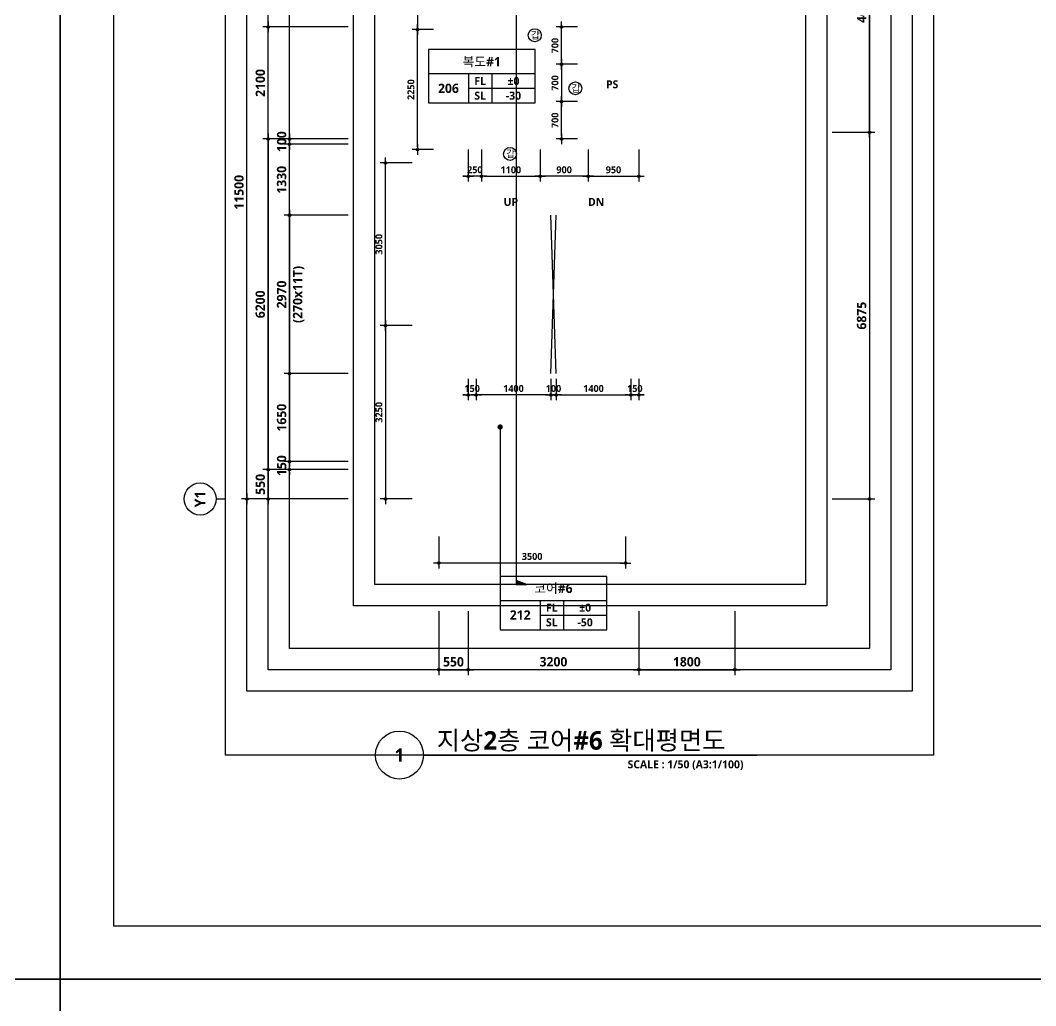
# Model space of a CAD drawing. Header units: millimetres. Extents: x -12482 to 126000, y 0 to 220200.
# Drawn here: x 41253 to 60291, y 148000 to 166475 of the extents above; entities that cross this region are included whole.
import ezdxf
from ezdxf.enums import TextEntityAlignment as Align

# ---------------------------------------------------------------- set-up
doc = ezdxf.new("R2010")
doc.units = ezdxf.units.MM
doc.header["$LTSCALE"] = 60
doc.linetypes.add('CEN', pattern=[62, 60, -1, 0, -1])
doc.layers.get('Defpoints').update_dxf_attribs({"color": 153})
for name, color, linetype in [('A-ANNO-DIM', 4, 'Continuous'), ('A-ANNO-GRA1', 7, 'Continuous'), ('A-ANNO-SYMB', 7, 'Continuous'), ('A-ANNO-TEXT1', 7, 'Continuous'), ('A-ANNO-TEXT2', 3, 'Continuous'), ('A-ANNO-TITL', 7, 'Continuous'), ('A-FLOR-OPEN-BELO', 6, 'CEN'), ('A-ST-AXIS-BUB', 7, 'Continuous'), ('A-ST-AXIS-DIM', 7, 'Continuous'), ('AA-MKXX', 3, 'Continuous'), ('AA-XXXX-TXT1', 2, 'Continuous')]:
    doc.layers.add(name, color=color, linetype=linetype)
for name, color, linetype, plot in [('Defpoint', 161, 'Continuous', False), ('G(그리드1)', 185, 'Continuous', False), ('G(그리드2)', 235, 'Continuous', False)]:
    doc.layers.add(name, color=color, linetype=linetype, plot=plot)
doc.styles.add('2020음성 1차', font='NanumGothicBold.ttf')
doc.styles.add('SH_나눔', font='')
doc.styles.add('SH_진천_나눔', font='')
doc.styles.get('SH_나눔').set_extended_font_data('NanumGothic', bold=True)
doc.styles.get('SH_진천_나눔').set_extended_font_data('NanumGothic', bold=True)
doc.dimstyles.new('SHP 50', dxfattribs={"dimscale": 50, "dimtxt": 3.5, "dimasz": 1, "dimexe": 2, "dimexo": 2, "dimgap": 1, "dimtad": 1, "dimdec": 0, "dimzin": 0, "dimdsep": 46, "dimtxsty": 'SH_진천_나눔', "dimblk": 'DIMDOT', "dimcen": 0.09, "dimclrd": 256, "dimclre": 256, "dimclrt": 3, "dimadec": 0, "dimazin": 1, "dimtfac": 1, "dimtdec": 0, "dimtix": 1, "dimtmove": 2, "dimatfit": 0, "dimldrblk": 'DIMDOT', "dimfxl": 1, "dimtolj": 1, "dimtzin": 0, "dimlwd": -1, "dimlwe": -1, "dimarcsym": 0})
doc.dimstyles.new('SHP 50내부', dxfattribs={"dimscale": 50, "dimtxt": 2.6, "dimasz": 1, "dimexe": 2, "dimexo": 2, "dimgap": 1, "dimtad": 1, "dimdec": 0, "dimzin": 0, "dimdsep": 46, "dimtxsty": '2020음성 1차', "dimblk": 'DIMDOT', "dimcen": 0.09, "dimclrd": 256, "dimclre": 256, "dimclrt": 3, "dimadec": 0, "dimazin": 1, "dimtfac": 1, "dimtdec": 0, "dimtix": 1, "dimtmove": 2, "dimatfit": 0, "dimldrblk": 'DIMDOT', "dimfxl": 1, "dimtolj": 1, "dimtzin": 0, "dimlwd": -1, "dimlwe": -1, "dimarcsym": 0})

# ---------------------------------------------------------------- blocks, each defined once
blk = doc.blocks.new('*U13165')
at = {"layer": 'A-ANNO-TITL'}
blk.add_line((0, 0), (6250, 0), dxfattribs=at)
blk.add_circle((-450, 0), 450, dxfattribs=at)
at = {"layer": 'AA-XXXX-TXT1', "style": 'SH_진천_나눔'}
blk.add_attdef('DWG.TITLE', (250, 100), '', height=350, dxfattribs=at)
at = {"layer": 'AA-XXXX-TXT1', "color": 7, "style": 'SH_진천_나눔'}
blk.add_attdef('NO1', text='', height=300, dxfattribs=at).set_placement((-450, 0), align=Align.MIDDLE)
at = {"layer": 'AA-XXXX-TXT1', "style": 'SH_진천_나눔'}
blk.add_attdef('SCALE', text='', height=150, dxfattribs=at).set_placement((6000, -100), align=Align.TOP_RIGHT)
blk = doc.blocks.new('A-ST-AXIS-BUB-1')
at = {"layer": 'A-ST-AXIS-BUB'}
blk.add_line((0, 350), (0, 0), dxfattribs=at)
blk.add_circle((0, 950), 600, dxfattribs=at)
blk = doc.blocks.new('DIMDOT')
at = {"color": 0}
blk.add_line((-2, 0), (2, 0), dxfattribs=at)
for radius in [0.5, 0.25]:
    blk.add_circle((0, 0), radius, dxfattribs=at)
blk = doc.blocks.new('*D18768')
at = {"layer": 'A-ST-AXIS-DIM'}
for p, q in [((49100, 155400), (49100, 154200)), ((49650, 155400), (49650, 154200)), ((49150, 154300), (49600, 154300))]:
    blk.add_line(p, q, dxfattribs=at)
at = {"layer": 'Defpoints', "color": 0}
for p in [(49100, 155500), (49650, 155500), (49650, 154300)]:
    blk.add_point(p, dxfattribs=at)
at = {"layer": 'A-ST-AXIS-DIM', "linetype": 'ByBlock', "xscale": 50, "yscale": 50, "zscale": 50, "rotation": 180}
blk.add_blockref('DIMDOT', (49100, 154300), dxfattribs=at)
at = {"layer": 'A-ST-AXIS-DIM', "linetype": 'ByBlock', "xscale": 50, "yscale": 50, "zscale": 50}
blk.add_blockref('DIMDOT', (49650, 154300), dxfattribs=at)
at = {"layer": 'A-ST-AXIS-DIM', "color": 3, "insert": (49375, 154446), "char_height": 175, "attachment_point": 5, "style": 'SH_진천_나눔'}
blk.add_mtext('\\A1;550', dxfattribs=at)
blk = doc.blocks.new('*D18769')
at = {"layer": 'A-ST-AXIS-DIM'}
for p, q in [((49650, 155400), (49650, 154200)), ((52850, 155400), (52850, 154200)), ((52800, 154300), (49700, 154300))]:
    blk.add_line(p, q, dxfattribs=at)
at = {"layer": 'Defpoints', "color": 0}
for p in [(49650, 155500), (52850, 155500), (49650, 154300)]:
    blk.add_point(p, dxfattribs=at)
at = {"layer": 'A-ST-AXIS-DIM', "linetype": 'ByBlock', "xscale": 50, "yscale": 50, "zscale": 50, "rotation": 180}
blk.add_blockref('DIMDOT', (49650, 154300), dxfattribs=at)
at = {"layer": 'A-ST-AXIS-DIM', "linetype": 'ByBlock', "xscale": 50, "yscale": 50, "zscale": 50}
blk.add_blockref('DIMDOT', (52850, 154300), dxfattribs=at)
at = {"layer": 'A-ST-AXIS-DIM', "color": 3, "insert": (51250, 154447), "char_height": 175, "attachment_point": 5, "style": 'SH_진천_나눔'}
blk.add_mtext('\\A1;3200', dxfattribs=at)
blk = doc.blocks.new('*D18770')
at = {"layer": 'A-ST-AXIS-DIM'}
for p, q in [((52850, 155400), (52850, 154200)), ((54650, 155400), (54650, 154200)), ((52900, 154300), (54600, 154300))]:
    blk.add_line(p, q, dxfattribs=at)
at = {"layer": 'Defpoints', "color": 0}
for p in [(52850, 155500), (54650, 155500), (54650, 154300)]:
    blk.add_point(p, dxfattribs=at)
at = {"layer": 'A-ST-AXIS-DIM', "linetype": 'ByBlock', "xscale": 50, "yscale": 50, "zscale": 50, "rotation": 180}
blk.add_blockref('DIMDOT', (52850, 154300), dxfattribs=at)
at = {"layer": 'A-ST-AXIS-DIM', "linetype": 'ByBlock', "xscale": 50, "yscale": 50, "zscale": 50}
blk.add_blockref('DIMDOT', (54650, 154300), dxfattribs=at)
at = {"layer": 'A-ST-AXIS-DIM', "color": 3, "insert": (53750, 154447), "char_height": 175, "attachment_point": 5, "style": 'SH_진천_나눔'}
blk.add_mtext('\\A1;1800', dxfattribs=at)
blk = doc.blocks.new('*D18771')
at = {"layer": 'A-ANNO-DIM'}
for p, q in [((49100, 156800), (49100, 156200)), ((52600, 156800), (52600, 156200)), ((52550, 156300), (49150, 156300))]:
    blk.add_line(p, q, dxfattribs=at)
at = {"layer": 'Defpoints', "color": 0}
for p in [(49100, 156900), (52600, 156900), (49100, 156300)]:
    blk.add_point(p, dxfattribs=at)
at = {"layer": 'A-ANNO-DIM', "linetype": 'ByBlock', "xscale": 50, "yscale": 50, "zscale": 50, "rotation": 180}
blk.add_blockref('DIMDOT', (49100, 156300), dxfattribs=at)
at = {"layer": 'A-ANNO-DIM', "linetype": 'ByBlock', "xscale": 50, "yscale": 50, "zscale": 50}
blk.add_blockref('DIMDOT', (52600, 156300), dxfattribs=at)
at = {"layer": 'A-ANNO-DIM', "color": 3, "insert": (50850, 156422), "char_height": 130, "attachment_point": 5, "style": '2020음성 1차'}
blk.add_mtext('\\A1;3500', dxfattribs=at)
blk = doc.blocks.new('*D18772')
at = {"layer": 'A-ST-AXIS-DIM'}
for p, q in [((47400, 162820), (46200, 162820)), ((46300, 162770), (46300, 159900)), ((47400, 159850), (46200, 159850))]:
    blk.add_line(p, q, dxfattribs=at)
at = {"layer": 'Defpoints', "color": 0}
for p in [(47500, 162820), (46300, 159850), (47500, 159850)]:
    blk.add_point(p, dxfattribs=at)
at = {"layer": 'A-ST-AXIS-DIM', "linetype": 'ByBlock', "xscale": 50, "yscale": 50, "zscale": 50}
for p, rotation in [((46300, 162820), 90), ((46300, 159850), 270)]:
    blk.add_blockref('DIMDOT', p, dxfattribs=dict(at, rotation=rotation))
at = {"layer": 'A-ST-AXIS-DIM', "color": 3, "char_height": 175, "attachment_point": 5, "rotation": 90, "style": 'SH_진천_나눔'}
for s, insert in [('\\A1;(270x11T)', (46472, 161335)), ('\\A1;2970', (46153, 161335))]:
    blk.add_mtext(s, dxfattribs=dict(at, insert=insert))
blk = doc.blocks.new('*D18773')
at = {"layer": 'A-ST-AXIS-DIM'}
for p, q in [((47400, 159850), (46200, 159850)), ((46300, 159800), (46300, 158250)), ((47400, 158200), (46200, 158200))]:
    blk.add_line(p, q, dxfattribs=at)
at = {"layer": 'Defpoints', "color": 0}
for p in [(47500, 159850), (46300, 158200), (47500, 158200)]:
    blk.add_point(p, dxfattribs=at)
at = {"layer": 'A-ST-AXIS-DIM', "linetype": 'ByBlock', "xscale": 50, "yscale": 50, "zscale": 50}
for p, rotation in [((46300, 159850), 90), ((46300, 158200), 270)]:
    blk.add_blockref('DIMDOT', p, dxfattribs=dict(at, rotation=rotation))
at = {"layer": 'A-ST-AXIS-DIM', "color": 3, "insert": (46153, 159025), "char_height": 175, "attachment_point": 5, "rotation": 90, "style": 'SH_진천_나눔'}
blk.add_mtext('\\A1;1650', dxfattribs=at)
blk = doc.blocks.new('*D18774')
at = {"layer": 'A-ST-AXIS-DIM'}
for p, q in [((47400, 164150), (46200, 164150)), ((46300, 162870), (46300, 164100)), ((47400, 162820), (46200, 162820))]:
    blk.add_line(p, q, dxfattribs=at)
at = {"layer": 'Defpoints', "color": 0}
for p in [(46300, 164150), (47500, 164150), (47500, 162820)]:
    blk.add_point(p, dxfattribs=at)
at = {"layer": 'A-ST-AXIS-DIM', "linetype": 'ByBlock', "xscale": 50, "yscale": 50, "zscale": 50}
for p, rotation in [((46300, 164150), 90), ((46300, 162820), 270)]:
    blk.add_blockref('DIMDOT', p, dxfattribs=dict(at, rotation=rotation))
at = {"layer": 'A-ST-AXIS-DIM', "color": 3, "insert": (46153, 163485), "char_height": 175, "attachment_point": 5, "rotation": 90, "style": 'SH_진천_나눔'}
blk.add_mtext('\\A1;1330', dxfattribs=at)
blk = doc.blocks.new('*D18775')
at = {"layer": 'A-ST-AXIS-DIM'}
for p, q in [((46300, 164300), (46300, 164350)), ((47400, 164250), (46200, 164250)), ((47400, 164150), (46200, 164150)), ((46300, 164250), (46300, 164150)), ((46300, 164100), (46300, 164050))]:
    blk.add_line(p, q, dxfattribs=at)
at = {"layer": 'Defpoints', "color": 0}
for p in [(46300, 164150), (47500, 164250), (47500, 164150)]:
    blk.add_point(p, dxfattribs=at)
at = {"layer": 'A-ST-AXIS-DIM', "linetype": 'ByBlock', "xscale": 50, "yscale": 50, "zscale": 50}
for p, rotation in [((46300, 164250), 270), ((46300, 164150), 90)]:
    blk.add_blockref('DIMDOT', p, dxfattribs=dict(at, rotation=rotation))
at = {"layer": 'A-ST-AXIS-DIM', "color": 3, "insert": (46154, 164200), "char_height": 175, "attachment_point": 5, "rotation": 90, "style": 'SH_진천_나눔'}
blk.add_mtext('\\A1;100', dxfattribs=at)
blk = doc.blocks.new('*D18776')
at = {"layer": 'A-ST-AXIS-DIM'}
for p, q in [((46300, 158250), (46300, 158300)), ((47400, 158200), (46200, 158200)), ((47400, 158050), (46200, 158050)), ((46300, 158050), (46300, 158200)), ((46300, 158000), (46300, 157950))]:
    blk.add_line(p, q, dxfattribs=at)
at = {"layer": 'Defpoints', "color": 0}
for p in [(46300, 158200), (47500, 158200), (47500, 158050)]:
    blk.add_point(p, dxfattribs=at)
at = {"layer": 'A-ST-AXIS-DIM', "linetype": 'ByBlock', "xscale": 50, "yscale": 50, "zscale": 50}
for p, rotation in [((46300, 158200), 270), ((46300, 158050), 90)]:
    blk.add_blockref('DIMDOT', p, dxfattribs=dict(at, rotation=rotation))
at = {"layer": 'A-ST-AXIS-DIM', "color": 3, "insert": (46154, 158125), "char_height": 175, "attachment_point": 5, "rotation": 90, "style": 'SH_진천_나눔'}
blk.add_mtext('\\A1;150', dxfattribs=at)
blk = doc.blocks.new('*D18777')
at = {"layer": 'A-ANNO-DIM'}
for p, q in [((51700, 165650), (51300, 165650)), ((51400, 165600), (51400, 165000)), ((51700, 164950), (51300, 164950))]:
    blk.add_line(p, q, dxfattribs=at)
at = {"layer": 'Defpoints', "color": 0}
for p in [(51800, 165650), (51400, 164950), (51800, 164950)]:
    blk.add_point(p, dxfattribs=at)
at = {"layer": 'A-ANNO-DIM', "linetype": 'ByBlock', "xscale": 50, "yscale": 50, "zscale": 50}
for p, rotation in [((51400, 165650), 90), ((51400, 164950), 270)]:
    blk.add_blockref('DIMDOT', p, dxfattribs=dict(at, rotation=rotation))
at = {"layer": 'A-ANNO-DIM', "color": 3, "insert": (51279, 165300), "char_height": 130, "attachment_point": 5, "rotation": 90, "style": '2020음성 1차'}
blk.add_mtext('\\A1;700', dxfattribs=at)
blk = doc.blocks.new('*D18778')
at = {"layer": 'A-ANNO-DIM'}
for p, q in [((51700, 164950), (51300, 164950)), ((51400, 164300), (51400, 164900)), ((51700, 164250), (51300, 164250))]:
    blk.add_line(p, q, dxfattribs=at)
at = {"layer": 'Defpoints', "color": 0}
for p in [(51400, 164950), (51800, 164950), (51800, 164250)]:
    blk.add_point(p, dxfattribs=at)
at = {"layer": 'A-ANNO-DIM', "linetype": 'ByBlock', "xscale": 50, "yscale": 50, "zscale": 50}
for p, rotation in [((51400, 164950), 90), ((51400, 164250), 270)]:
    blk.add_blockref('DIMDOT', p, dxfattribs=dict(at, rotation=rotation))
at = {"layer": 'A-ANNO-DIM', "color": 3, "insert": (51279, 164600), "char_height": 130, "attachment_point": 5, "rotation": 90, "style": '2020음성 1차'}
blk.add_mtext('\\A1;700', dxfattribs=at)
blk = doc.blocks.new('*D18779')
at = {"layer": 'A-ANNO-DIM'}
for p, q in [((51700, 166350), (51300, 166350)), ((51400, 165700), (51400, 166300)), ((51700, 165650), (51300, 165650))]:
    blk.add_line(p, q, dxfattribs=at)
at = {"layer": 'Defpoints', "color": 0}
for p in [(51400, 166350), (51800, 166350), (51800, 165650)]:
    blk.add_point(p, dxfattribs=at)
at = {"layer": 'A-ANNO-DIM', "linetype": 'ByBlock', "xscale": 50, "yscale": 50, "zscale": 50}
for p, rotation in [((51400, 166350), 90), ((51400, 165650), 270)]:
    blk.add_blockref('DIMDOT', p, dxfattribs=dict(at, rotation=rotation))
at = {"layer": 'A-ANNO-DIM', "color": 3, "insert": (51279, 166000), "char_height": 130, "attachment_point": 5, "rotation": 90, "style": '2020음성 1차'}
blk.add_mtext('\\A1;700', dxfattribs=at)
blk = doc.blocks.new('갑종 TEXT100')
at = {"layer": 'A-ANNO-SYMB'}
blk.add_circle((0, 0), 243, dxfattribs=at)
at = {"layer": 'A-ANNO-TITL', "style": '2020음성 1차'}
blk.add_text('갑 ', height=266.7, dxfattribs=at).set_placement((67, 0), align=Align.MIDDLE_CENTER)
blk = doc.blocks.new('*D18780')
at = {"layer": 'A-ANNO-DIM'}
for p, q in [((49900, 164050), (49900, 163450)), ((51000, 164050), (51000, 163450)), ((49950, 163550), (50950, 163550))]:
    blk.add_line(p, q, dxfattribs=at)
at = {"layer": 'Defpoints', "color": 0}
for p in [(49900, 164150), (51000, 164150), (51000, 163550)]:
    blk.add_point(p, dxfattribs=at)
at = {"layer": 'A-ANNO-DIM', "linetype": 'ByBlock', "xscale": 50, "yscale": 50, "zscale": 50, "rotation": 180}
blk.add_blockref('DIMDOT', (49900, 163550), dxfattribs=at)
at = {"layer": 'A-ANNO-DIM', "linetype": 'ByBlock', "xscale": 50, "yscale": 50, "zscale": 50}
blk.add_blockref('DIMDOT', (51000, 163550), dxfattribs=at)
at = {"layer": 'A-ANNO-DIM', "color": 3, "insert": (50450, 163671), "char_height": 130, "attachment_point": 5, "style": '2020음성 1차'}
blk.add_mtext('\\A1;1100', dxfattribs=at)
blk = doc.blocks.new('*D18781')
at = {"layer": 'A-ANNO-DIM'}
for p, q in [((49650, 164050), (49650, 163450)), ((49900, 164050), (49900, 163450)), ((49600, 163550), (49550, 163550)), ((49900, 163550), (49650, 163550)), ((49950, 163550), (50000, 163550))]:
    blk.add_line(p, q, dxfattribs=at)
at = {"layer": 'Defpoints', "color": 0}
for p in [(49650, 164150), (49900, 164150), (49650, 163550)]:
    blk.add_point(p, dxfattribs=at)
at = {"layer": 'A-ANNO-DIM', "linetype": 'ByBlock', "xscale": 50, "yscale": 50, "zscale": 50}
blk.add_blockref('DIMDOT', (49650, 163550), dxfattribs=at)
at = {"layer": 'A-ANNO-DIM', "linetype": 'ByBlock', "xscale": 50, "yscale": 50, "zscale": 50, "rotation": 180}
blk.add_blockref('DIMDOT', (49900, 163550), dxfattribs=at)
at = {"layer": 'A-ANNO-DIM', "color": 3, "insert": (49775, 163672), "char_height": 130, "attachment_point": 5, "style": '2020음성 1차'}
blk.add_mtext('\\A1;250', dxfattribs=at)
blk = doc.blocks.new('*D18782')
at = {"layer": 'A-ANNO-DIM'}
for p, q in [((51000, 164050), (51000, 163450)), ((51900, 164050), (51900, 163450)), ((51850, 163550), (51050, 163550))]:
    blk.add_line(p, q, dxfattribs=at)
at = {"layer": 'Defpoints', "color": 0}
for p in [(51000, 164150), (51900, 164150), (51000, 163550)]:
    blk.add_point(p, dxfattribs=at)
at = {"layer": 'A-ANNO-DIM', "linetype": 'ByBlock', "xscale": 50, "yscale": 50, "zscale": 50, "rotation": 180}
blk.add_blockref('DIMDOT', (51000, 163550), dxfattribs=at)
at = {"layer": 'A-ANNO-DIM', "linetype": 'ByBlock', "xscale": 50, "yscale": 50, "zscale": 50}
blk.add_blockref('DIMDOT', (51900, 163550), dxfattribs=at)
at = {"layer": 'A-ANNO-DIM', "color": 3, "insert": (51450, 163672), "char_height": 130, "attachment_point": 5, "style": '2020음성 1차'}
blk.add_mtext('\\A1;900', dxfattribs=at)
blk = doc.blocks.new('G$C9D92D8A7')
at = {"layer": 'A-ANNO-GRA1'}
for p, q in [((0, 11), (40, 11)), ((15, 11), (15, 0)), ((23.75, 11), (23.75, 0)), ((15, 5.5), (40, 5.5))]:
    blk.add_line(p, q, dxfattribs=at)
blk.add_lwpolyline([(0, 20), (0, 0), (40, 0), (40, 20)], close=True, dxfattribs=at)
at = {"style": '2020음성 1차'}
for tag, height, p in [('실명', 3.5, (20, 15.5)), ('실번호', 3.5, (7.5, 5.5)), ('마감레벨', 3, (31.875, 8.25)), ('구조레벨', 3, (31.875, 2.75))]:
    blk.add_attdef(tag, text='', height=height, dxfattribs=at).set_placement(p, align=Align.MIDDLE_CENTER)
at = {"layer": 'A-ANNO-TEXT1', "style": 'SH_나눔'}
for s, p in [('FL', (19.375, 8.25)), ('SL', (19.375, 2.75))]:
    blk.add_text(s, height=3, dxfattribs=at).set_placement(p, align=Align.MIDDLE)
blk = doc.blocks.new('*D18790')
at = {"layer": 'A-ST-AXIS-DIM'}
for p, q in [((56475, 164375), (57275, 164375)), ((57175, 164325), (57175, 157550)), ((56475, 157500), (57275, 157500))]:
    blk.add_line(p, q, dxfattribs=at)
at = {"layer": 'Defpoints', "color": 0}
for p in [(56375, 164375), (56375, 157500), (57175, 157500)]:
    blk.add_point(p, dxfattribs=at)
at = {"layer": 'A-ST-AXIS-DIM', "linetype": 'ByBlock', "xscale": 50, "yscale": 50, "zscale": 50}
for p, rotation in [((57175, 164375), 90), ((57175, 157500), 270)]:
    blk.add_blockref('DIMDOT', p, dxfattribs=dict(at, rotation=rotation))
at = {"layer": 'A-ST-AXIS-DIM', "color": 3, "insert": (57028, 160937), "char_height": 175, "attachment_point": 5, "rotation": 90, "style": 'SH_진천_나눔'}
blk.add_mtext('\\A1;6875', dxfattribs=at)
blk = doc.blocks.new('*D18791')
at = {"layer": 'A-ST-AXIS-DIM'}
for p, q in [((56475, 169000), (57275, 169000)), ((57175, 164425), (57175, 168950)), ((56475, 164375), (57275, 164375))]:
    blk.add_line(p, q, dxfattribs=at)
at = {"layer": 'Defpoints', "color": 0}
for p in [(56375, 169000), (57175, 169000), (56375, 164375)]:
    blk.add_point(p, dxfattribs=at)
at = {"layer": 'A-ST-AXIS-DIM', "linetype": 'ByBlock', "xscale": 50, "yscale": 50, "zscale": 50}
for p, rotation in [((57175, 169000), 90), ((57175, 164375), 270)]:
    blk.add_blockref('DIMDOT', p, dxfattribs=dict(at, rotation=rotation))
at = {"layer": 'A-ST-AXIS-DIM', "color": 3, "insert": (57028, 166687), "char_height": 175, "attachment_point": 5, "rotation": 90, "style": 'SH_진천_나눔'}
blk.add_mtext('\\A1;4625', dxfattribs=at)
blk = doc.blocks.new('*D18792')
at = {"layer": 'A-ANNO-DIM'}
for p, q in [((48600, 163800), (48000, 163800)), ((48100, 160800), (48100, 163750)), ((48600, 160750), (48000, 160750))]:
    blk.add_line(p, q, dxfattribs=at)
at = {"layer": 'Defpoints', "color": 0}
for p in [(48100, 163800), (48700, 163800), (48700, 160750)]:
    blk.add_point(p, dxfattribs=at)
at = {"layer": 'A-ANNO-DIM', "linetype": 'ByBlock', "xscale": 50, "yscale": 50, "zscale": 50}
for p, rotation in [((48100, 163800), 90), ((48100, 160750), 270)]:
    blk.add_blockref('DIMDOT', p, dxfattribs=dict(at, rotation=rotation))
at = {"layer": 'A-ANNO-DIM', "color": 3, "insert": (47978, 162275), "char_height": 130, "attachment_point": 5, "rotation": 90, "style": '2020음성 1차'}
blk.add_mtext('\\A1;3050', dxfattribs=at)
blk = doc.blocks.new('*D18793')
at = {"layer": 'A-ANNO-DIM'}
for p, q in [((48600, 160750), (48000, 160750)), ((48100, 160700), (48100, 157550)), ((48600, 157500), (48000, 157500))]:
    blk.add_line(p, q, dxfattribs=at)
at = {"layer": 'Defpoints', "color": 0}
for p in [(48700, 160750), (48100, 157500), (48700, 157500)]:
    blk.add_point(p, dxfattribs=at)
at = {"layer": 'A-ANNO-DIM', "linetype": 'ByBlock', "xscale": 50, "yscale": 50, "zscale": 50}
for p, rotation in [((48100, 160750), 90), ((48100, 157500), 270)]:
    blk.add_blockref('DIMDOT', p, dxfattribs=dict(at, rotation=rotation))
at = {"layer": 'A-ANNO-DIM', "color": 3, "insert": (47978, 159125), "char_height": 130, "attachment_point": 5, "rotation": 90, "style": '2020음성 1차'}
blk.add_mtext('\\A1;3250', dxfattribs=at)
blk = doc.blocks.new('*D18794')
at = {"layer": 'A-ANNO-DIM'}
for p, q in [((51200, 159750), (51200, 159350)), ((51300, 159750), (51300, 159350)), ((51150, 159450), (51100, 159450)), ((51300, 159450), (51200, 159450)), ((51350, 159450), (51400, 159450))]:
    blk.add_line(p, q, dxfattribs=at)
at = {"layer": 'Defpoints', "color": 0}
for p in [(51200, 159850), (51300, 159850), (51200, 159450)]:
    blk.add_point(p, dxfattribs=at)
at = {"layer": 'A-ANNO-DIM', "linetype": 'ByBlock', "xscale": 50, "yscale": 50, "zscale": 50}
blk.add_blockref('DIMDOT', (51200, 159450), dxfattribs=at)
at = {"layer": 'A-ANNO-DIM', "linetype": 'ByBlock', "xscale": 50, "yscale": 50, "zscale": 50, "rotation": 180}
blk.add_blockref('DIMDOT', (51300, 159450), dxfattribs=at)
at = {"layer": 'A-ANNO-DIM', "color": 3, "insert": (51250, 159571), "char_height": 130, "attachment_point": 5, "style": '2020음성 1차'}
blk.add_mtext('\\A1;100', dxfattribs=at)
blk = doc.blocks.new('*D18795')
at = {"layer": 'A-ANNO-DIM'}
for p, q in [((51300, 159750), (51300, 159350)), ((52700, 159750), (52700, 159350)), ((51350, 159450), (52650, 159450))]:
    blk.add_line(p, q, dxfattribs=at)
at = {"layer": 'Defpoints', "color": 0}
for p in [(51300, 159850), (52700, 159850), (52700, 159450)]:
    blk.add_point(p, dxfattribs=at)
at = {"layer": 'A-ANNO-DIM', "linetype": 'ByBlock', "xscale": 50, "yscale": 50, "zscale": 50, "rotation": 180}
blk.add_blockref('DIMDOT', (51300, 159450), dxfattribs=at)
at = {"layer": 'A-ANNO-DIM', "linetype": 'ByBlock', "xscale": 50, "yscale": 50, "zscale": 50}
blk.add_blockref('DIMDOT', (52700, 159450), dxfattribs=at)
at = {"layer": 'A-ANNO-DIM', "color": 3, "insert": (52000, 159571), "char_height": 130, "attachment_point": 5, "style": '2020음성 1차'}
blk.add_mtext('\\A1;1400', dxfattribs=at)
blk = doc.blocks.new('*D18796')
at = {"layer": 'A-ANNO-DIM'}
for p, q in [((52700, 159750), (52700, 159350)), ((52850, 159750), (52850, 159350)), ((52650, 159450), (52600, 159450)), ((52850, 159450), (52700, 159450)), ((52900, 159450), (52950, 159450))]:
    blk.add_line(p, q, dxfattribs=at)
at = {"layer": 'Defpoints', "color": 0}
for p in [(52700, 159850), (52850, 159850), (52700, 159450)]:
    blk.add_point(p, dxfattribs=at)
at = {"layer": 'A-ANNO-DIM', "linetype": 'ByBlock', "xscale": 50, "yscale": 50, "zscale": 50}
blk.add_blockref('DIMDOT', (52700, 159450), dxfattribs=at)
at = {"layer": 'A-ANNO-DIM', "linetype": 'ByBlock', "xscale": 50, "yscale": 50, "zscale": 50, "rotation": 180}
blk.add_blockref('DIMDOT', (52850, 159450), dxfattribs=at)
at = {"layer": 'A-ANNO-DIM', "color": 3, "insert": (52775, 159571), "char_height": 130, "attachment_point": 5, "style": '2020음성 1차'}
blk.add_mtext('\\A1;150', dxfattribs=at)
blk = doc.blocks.new('*D18797')
at = {"layer": 'A-ANNO-DIM'}
for p, q in [((49800, 159750), (49800, 159350)), ((51200, 159750), (51200, 159350)), ((51150, 159450), (49850, 159450))]:
    blk.add_line(p, q, dxfattribs=at)
at = {"layer": 'Defpoints', "color": 0}
for p in [(49800, 159850), (51200, 159850), (49800, 159450)]:
    blk.add_point(p, dxfattribs=at)
at = {"layer": 'A-ANNO-DIM', "linetype": 'ByBlock', "xscale": 50, "yscale": 50, "zscale": 50, "rotation": 180}
blk.add_blockref('DIMDOT', (49800, 159450), dxfattribs=at)
at = {"layer": 'A-ANNO-DIM', "linetype": 'ByBlock', "xscale": 50, "yscale": 50, "zscale": 50}
blk.add_blockref('DIMDOT', (51200, 159450), dxfattribs=at)
at = {"layer": 'A-ANNO-DIM', "color": 3, "insert": (50500, 159571), "char_height": 130, "attachment_point": 5, "style": '2020음성 1차'}
blk.add_mtext('\\A1;1400', dxfattribs=at)
blk = doc.blocks.new('*D18798')
at = {"layer": 'A-ANNO-DIM'}
for p, q in [((49650, 159750), (49650, 159350)), ((49800, 159750), (49800, 159350)), ((49600, 159450), (49550, 159450)), ((49650, 159450), (49800, 159450)), ((49850, 159450), (49900, 159450))]:
    blk.add_line(p, q, dxfattribs=at)
at = {"layer": 'Defpoints', "color": 0}
for p in [(49650, 159850), (49800, 159850), (49800, 159450)]:
    blk.add_point(p, dxfattribs=at)
at = {"layer": 'A-ANNO-DIM', "linetype": 'ByBlock', "xscale": 50, "yscale": 50, "zscale": 50}
blk.add_blockref('DIMDOT', (49650, 159450), dxfattribs=at)
at = {"layer": 'A-ANNO-DIM', "linetype": 'ByBlock', "xscale": 50, "yscale": 50, "zscale": 50, "rotation": 180}
blk.add_blockref('DIMDOT', (49800, 159450), dxfattribs=at)
at = {"layer": 'A-ANNO-DIM', "color": 3, "insert": (49725, 159571), "char_height": 130, "attachment_point": 5, "style": '2020음성 1차'}
blk.add_mtext('\\A1;150', dxfattribs=at)
blk = doc.blocks.new('*D18857')
at = {"layer": 'A-ST-AXIS-DIM'}
for p, q in [((47400, 169000), (45400, 169000)), ((45500, 157550), (45500, 168950)), ((47400, 157500), (45400, 157500))]:
    blk.add_line(p, q, dxfattribs=at)
at = {"layer": 'Defpoints', "color": 0}
for p in [(45500, 169000), (47500, 169000), (47500, 157500)]:
    blk.add_point(p, dxfattribs=at)
at = {"layer": 'A-ST-AXIS-DIM', "linetype": 'ByBlock', "xscale": 50, "yscale": 50, "zscale": 50}
for p, rotation in [((45500, 169000), 90), ((45500, 157500), 270)]:
    blk.add_blockref('DIMDOT', p, dxfattribs=dict(at, rotation=rotation))
at = {"layer": 'A-ST-AXIS-DIM', "color": 3, "insert": (45354, 163250), "char_height": 175, "attachment_point": 5, "rotation": 90, "style": 'SH_진천_나눔'}
blk.add_mtext('\\A1;11500', dxfattribs=at)
blk = doc.blocks.new('*D18858')
at = {"layer": 'A-ST-AXIS-DIM'}
for p, q in [((47400, 164250), (45800, 164250)), ((45900, 164200), (45900, 158100)), ((47400, 158050), (45800, 158050))]:
    blk.add_line(p, q, dxfattribs=at)
at = {"layer": 'Defpoints', "color": 0}
for p in [(47500, 164250), (45900, 158050), (47500, 158050)]:
    blk.add_point(p, dxfattribs=at)
at = {"layer": 'A-ST-AXIS-DIM', "linetype": 'ByBlock', "xscale": 50, "yscale": 50, "zscale": 50}
for p, rotation in [((45900, 164250), 90), ((45900, 158050), 270)]:
    blk.add_blockref('DIMDOT', p, dxfattribs=dict(at, rotation=rotation))
at = {"layer": 'A-ST-AXIS-DIM', "color": 3, "insert": (45753, 161150), "char_height": 175, "attachment_point": 5, "rotation": 90, "style": 'SH_진천_나눔'}
blk.add_mtext('\\A1;6200', dxfattribs=at)
blk = doc.blocks.new('*D18859')
at = {"layer": 'A-ST-AXIS-DIM'}
for p, q in [((47400, 166350), (45800, 166350)), ((45900, 164300), (45900, 166300)), ((47400, 164250), (45800, 164250))]:
    blk.add_line(p, q, dxfattribs=at)
at = {"layer": 'Defpoints', "color": 0}
for p in [(45900, 166350), (47500, 166350), (47500, 164250)]:
    blk.add_point(p, dxfattribs=at)
at = {"layer": 'A-ST-AXIS-DIM', "linetype": 'ByBlock', "xscale": 50, "yscale": 50, "zscale": 50}
for p, rotation in [((45900, 166350), 90), ((45900, 164250), 270)]:
    blk.add_blockref('DIMDOT', p, dxfattribs=dict(at, rotation=rotation))
at = {"layer": 'A-ST-AXIS-DIM', "color": 3, "insert": (45754, 165300), "char_height": 175, "attachment_point": 5, "rotation": 90, "style": 'SH_진천_나눔'}
blk.add_mtext('\\A1;2100', dxfattribs=at)
blk = doc.blocks.new('*D18860')
at = {"layer": 'A-ST-AXIS-DIM'}
for p, q in [((47400, 158050), (45800, 158050)), ((45900, 158000), (45900, 157550)), ((47400, 157500), (45800, 157500))]:
    blk.add_line(p, q, dxfattribs=at)
at = {"layer": 'Defpoints', "color": 0}
for p in [(47500, 158050), (45900, 157500), (47500, 157500)]:
    blk.add_point(p, dxfattribs=at)
at = {"layer": 'A-ST-AXIS-DIM', "linetype": 'ByBlock', "xscale": 50, "yscale": 50, "zscale": 50}
for p, rotation in [((45900, 158050), 90), ((45900, 157500), 270)]:
    blk.add_blockref('DIMDOT', p, dxfattribs=dict(at, rotation=rotation))
at = {"layer": 'A-ST-AXIS-DIM', "color": 3, "insert": (45754, 157775), "char_height": 175, "attachment_point": 5, "rotation": 90, "style": 'SH_진천_나눔'}
blk.add_mtext('\\A1;550', dxfattribs=at)
blk = doc.blocks.new('*D18861')
at = {"layer": 'A-ST-AXIS-DIM'}
for p, q in [((47400, 168450), (45800, 168450)), ((45900, 166400), (45900, 168400)), ((47400, 166350), (45800, 166350))]:
    blk.add_line(p, q, dxfattribs=at)
at = {"layer": 'Defpoints', "color": 0}
for p in [(45900, 168450), (47500, 168450), (47500, 166350)]:
    blk.add_point(p, dxfattribs=at)
at = {"layer": 'A-ST-AXIS-DIM', "linetype": 'ByBlock', "xscale": 50, "yscale": 50, "zscale": 50}
for p, rotation in [((45900, 168450), 90), ((45900, 166350), 270)]:
    blk.add_blockref('DIMDOT', p, dxfattribs=dict(at, rotation=rotation))
at = {"layer": 'A-ST-AXIS-DIM', "color": 3, "insert": (45754, 167400), "char_height": 175, "attachment_point": 5, "rotation": 90, "style": 'SH_진천_나눔'}
blk.add_mtext('\\A1;2100', dxfattribs=at)
blk = doc.blocks.new('*D18975')
at = {"layer": 'A-ANNO-DIM'}
for p, q in [((51900, 164050), (51900, 163450)), ((52850, 164050), (52850, 163450)), ((51950, 163550), (52800, 163550))]:
    blk.add_line(p, q, dxfattribs=at)
at = {"layer": 'Defpoints', "color": 0}
for p in [(51900, 164150), (52850, 164150), (52850, 163550)]:
    blk.add_point(p, dxfattribs=at)
at = {"layer": 'A-ANNO-DIM', "linetype": 'ByBlock', "xscale": 50, "yscale": 50, "zscale": 50, "rotation": 180}
blk.add_blockref('DIMDOT', (51900, 163550), dxfattribs=at)
at = {"layer": 'A-ANNO-DIM', "linetype": 'ByBlock', "xscale": 50, "yscale": 50, "zscale": 50}
blk.add_blockref('DIMDOT', (52850, 163550), dxfattribs=at)
at = {"layer": 'A-ANNO-DIM', "color": 3, "insert": (52375, 163672), "char_height": 130, "attachment_point": 5, "style": '2020음성 1차'}
blk.add_mtext('\\A1;950', dxfattribs=at)
blk = doc.blocks.new('*D21370')
at = {"layer": 'A-ANNO-DIM'}
for p, q in [((49000, 169000), (48600, 169000)), ((48700, 168950), (48700, 166350)), ((49000, 166300), (48600, 166300))]:
    blk.add_line(p, q, dxfattribs=at)
at = {"layer": 'Defpoints', "color": 0}
for p in [(49100, 169000), (48700, 166300), (49100, 166300)]:
    blk.add_point(p, dxfattribs=at)
at = {"layer": 'A-ANNO-DIM', "linetype": 'ByBlock', "xscale": 50, "yscale": 50, "zscale": 50}
for p, rotation in [((48700, 169000), 90), ((48700, 166300), 270)]:
    blk.add_blockref('DIMDOT', p, dxfattribs=dict(at, rotation=rotation))
at = {"layer": 'A-ANNO-DIM', "color": 3, "insert": (48579, 167650), "char_height": 130, "attachment_point": 5, "rotation": 90, "style": '2020음성 1차'}
blk.add_mtext('\\A1;2700', dxfattribs=at)
blk = doc.blocks.new('*D21371')
at = {"layer": 'A-ANNO-DIM'}
for p, q in [((49000, 166300), (48600, 166300)), ((48700, 164100), (48700, 166250)), ((49000, 164050), (48600, 164050))]:
    blk.add_line(p, q, dxfattribs=at)
at = {"layer": 'Defpoints', "color": 0}
for p in [(48700, 166300), (49100, 166300), (49100, 164050)]:
    blk.add_point(p, dxfattribs=at)
at = {"layer": 'A-ANNO-DIM', "linetype": 'ByBlock', "xscale": 50, "yscale": 50, "zscale": 50}
for p, rotation in [((48700, 166300), 90), ((48700, 164050), 270)]:
    blk.add_blockref('DIMDOT', p, dxfattribs=dict(at, rotation=rotation))
at = {"layer": 'A-ANNO-DIM', "color": 3, "insert": (48578, 165175), "char_height": 130, "attachment_point": 5, "rotation": 90, "style": '2020음성 1차'}
blk.add_mtext('\\A1;2250', dxfattribs=at)
blk = doc.blocks.new('*U22506')
at = {"layer": 'AA-MKXX'}
blk.add_hatch(color=256, dxfattribs=at).paths.add_polyline_path([(41300, 600), (41090, 0), (41300, 0)])
at = {"layer": 'AA-MKXX', "linetype": 'CEN', "ltscale": 300}
blk.add_line((900, 0), (41300, 0), dxfattribs=at)
at = {"layer": 'AA-MKXX'}
blk.add_lwpolyline([(41300, 0), (41300, 600), (41090, 0)], close=True, dxfattribs=at)

msp = doc.modelspace()

# ---------------------------------------------------------------- linework, layer by layer
at = {"const_width": 50}
msp.add_lwpolyline([(50250, 158825, 1), (50250, 158875, 1)], format="xyb", close=True, dxfattribs=at)
msp.add_lwpolyline([(50250, 158850), (50250, 156050)])
at = {"layer": 'A-FLOR-OPEN-BELO'}
for p, q in [((51200, 159850), (51300, 162820)), ((51300, 159850), (51200, 162820))]:
    msp.add_line(p, q, dxfattribs=at)
at = {"layer": 'Defpoint'}
for points in [[(0, 178200), (42000, 178200), (42000, 148500), (0, 148500)], [(42000, 178200), (84000, 178200), (84000, 148500), (42000, 148500)], [(43000, 149500), (78500, 149500), (78500, 177200), (43000, 177200)], [(0, 148500), (42000, 148500), (42000, 118800), (0, 118800)], [(42000, 148500), (84000, 148500), (84000, 118800), (42000, 118800)]]:
    msp.add_lwpolyline(points, close=True, dxfattribs=at)
at = {"layer": 'G(그리드1)'}
for points in [[(58375, 152700), (45100, 152700), (45100, 174000), (58375, 174000)], [(57975, 153900), (45500, 153900), (45500, 173600), (57975, 173600)], [(57575, 154300), (45900, 154300), (45900, 173200), (57575, 173200)], [(57175, 154700), (46300, 154700), (46300, 172800), (57175, 172800)], [(56375, 155500), (47500, 155500), (47500, 171600), (56375, 171600)]]:
    msp.add_lwpolyline(points, close=True, dxfattribs=at)
at = {"layer": 'G(그리드2)'}
msp.add_lwpolyline([(55975, 155900), (47900, 155900), (47900, 171200), (55975, 171200)], close=True, dxfattribs=at)

# ---------------------------------------------------------------- block references
at = {"xscale": 0.3333333333333333, "yscale": 0.3333333333333333, "zscale": 0.3333333333333333, "rotation": 270.0000000000003}
msp.add_blockref('*U22506', (50548.1, 169666.7), dxfattribs=at)
at = {"xscale": 0.5, "yscale": 0.5, "zscale": 0.5}
for p in [(50900, 166195), (51660, 165200), (50435, 163970)]:
    msp.add_blockref('갑종 TEXT100', p, dxfattribs=at)
ref = msp.add_blockref('*U13165', (48812.5, 152700))
ref.add_attrib('SCALE', 'SCALE : 1/50 (A3:1/100)', dxfattribs={"layer": 'A-ANNO-TITL', "height": 150, "style": 'SH_진천_나눔'}).set_placement((54812.5, 152600), align=Align.TOP_RIGHT)
ref.add_attrib('DWG.TITLE', '지상2층 코어#6 확대평면도', (49062.5, 152800), dxfattribs={"layer": 'A-ANNO-TITL', "height": 347.908, "style": 'SH_진천_나눔'})
ref.add_attrib('NO1', '1', dxfattribs={"layer": 'A-ANNO-TITL', "color": 7, "height": 250, "style": 'SH_진천_나눔'}).set_placement((48362.5, 152700), align=Align.MIDDLE)
at = {"layer": 'A-ANNO-TEXT1'}
ref = msp.add_blockref('G$C9D92D8A7', (48905.9, 164925), dxfattribs=dict(at, xscale=50, yscale=50, zscale=50))
ref.add_attrib('실명', '복도#1', dxfattribs={"layer": 'A-ANNO-TEXT2', "height": 175, "style": '2020음성 1차'}).set_placement((49905.9, 165700, 137333.3), align=Align.MIDDLE_CENTER)
ref.add_attrib('실번호', '206', dxfattribs={"layer": 'A-ANNO-TEXT2', "height": 175, "style": '2020음성 1차'}).set_placement((49280.9, 165200, 137333.3), align=Align.MIDDLE_CENTER)
ref.add_attrib('마감레벨', '%%p0', dxfattribs={"height": 150, "style": '2020음성 1차'}).set_placement((50499.7, 165337.5, 137333.3), align=Align.MIDDLE_CENTER)
ref.add_attrib('구조레벨', '-30', dxfattribs={"height": 150, "style": '2020음성 1차'}).set_placement((50499.7, 165062.5, 137333.3), align=Align.MIDDLE_CENTER)
ref = msp.add_blockref('G$C9D92D8A7', (50250, 155050), dxfattribs=dict(at, xscale=50, yscale=50, zscale=50))
ref.add_attrib('실명', '코어#6', dxfattribs={"layer": 'A-ANNO-TEXT2', "height": 175, "style": '2020음성 1차'}).set_placement((51250, 155825, 68666.7), align=Align.MIDDLE_CENTER)
ref.add_attrib('실번호', '212', dxfattribs={"layer": 'A-ANNO-TEXT2', "height": 175, "style": '2020음성 1차'}).set_placement((50625, 155325, 68666.7), align=Align.MIDDLE_CENTER)
ref.add_attrib('마감레벨', '%%p0', dxfattribs={"height": 150, "style": '2020음성 1차'}).set_placement((51843.7, 155462.5, 68666.7), align=Align.MIDDLE_CENTER)
ref.add_attrib('구조레벨', '-50', dxfattribs={"height": 150, "style": '2020음성 1차'}).set_placement((51843.7, 155187.5, 68666.7), align=Align.MIDDLE_CENTER)
at = {"layer": 'A-ST-AXIS-BUB', "xscale": 0.5, "yscale": 0.5, "zscale": 0.5, "rotation": 90}
msp.add_blockref('A-ST-AXIS-BUB-1', (45100, 157500), dxfattribs=at)

# ---------------------------------------------------------------- texts
at = {"layer": 'A-ANNO-TEXT1', "style": 'SH_진천_나눔'}
for s, p in [('PS', (52350, 165275)), ('UP', (50450, 163070)), ('DN', (52050, 163070))]:
    msp.add_text(s, height=150, dxfattribs=at).set_placement(p, align=Align.MIDDLE_CENTER)
msp.add_text('Y1', height=200, rotation=90, dxfattribs=at).set_placement((44625, 157500), align=Align.MIDDLE_CENTER)

# ---------------------------------------------------------------- dimensions: what is measured, and where the dimension line sits
at = {"layer": 'A-ANNO-DIM'}
for base, p1, p2, angle, picture, middle in [((48700, 166300, 103000), (49100, 169000, 103000), (49100, 166300, 103000), 270, '*D21370', (48578.5, 167650, 103000)), ((48700, 166300, 103000), (49100, 164050, 103000), (49100, 166300, 103000), 90, '*D21371', (48578.4, 165175, 103000)), ((51400, 166350), (51800, 165650), (51800, 166350), 90, '*D18779', (51278.7, 166000)), ((51400, 164950), (51800, 165650), (51800, 164950), 270, '*D18777', (51278.7, 165300)), ((51400, 164950), (51800, 164250), (51800, 164950), 90, '*D18778', (51278.7, 164600)), ((49650, 163550), (49900, 164150), (49650, 164150), 180, '*D18781', (49775, 163671.6)), ((51000, 163550), (49900, 164150), (51000, 164150), 0, '*D18780', (50450, 163671.3)), ((51000, 163550), (51900, 164150), (51000, 164150), 180, '*D18782', (51450, 163671.7)), ((52850, 163550), (51900, 164150), (52850, 164150), 0, '*D18975', (52375, 163671.7)), ((48100, 163800), (48700, 160750), (48700, 163800), 90, '*D18792', (47978.3, 162275)), ((48100, 157500), (48700, 160750), (48700, 157500), 270, '*D18793', (47978.3, 159125)), ((49800, 159450), (51200, 159850), (49800, 159850), 180, '*D18797', (50500, 159571.3)), ((51200, 159450), (51300, 159850), (51200, 159850), 180, '*D18794', (51250, 159571.3)), ((52700, 159450), (52850, 159850), (52700, 159850), 180, '*D18796', (52775, 159571.5)), ((49100, 156300), (52600, 156900), (49100, 156900), 180, '*D18771', (50850, 156421.7))]:
    dim = msp.add_linear_dim(base=base, p1=p1, p2=p2, angle=angle, dimstyle='SHP 50내부', override={"dimtxsty": '2020음성 1차', "dimldrblk": 'DIMDOT'}, dxfattribs=at)
    dim.commit()
    dim.dimension.update_dxf_attribs({"geometry": picture, "text_midpoint": middle})
for base, p1, p2, picture, middle in [((49800, 159450), (49650, 159850), (49800, 159850), '*D18798', (49725, 159571.5)), ((52700, 159450), (51300, 159850), (52700, 159850), '*D18795', (52000, 159571.3))]:
    dim = msp.add_linear_dim(base=base, p1=p1, p2=p2, dimstyle='SHP 50내부', override={"dimtxsty": '2020음성 1차', "dimldrblk": 'DIMDOT'}, dxfattribs=at)
    dim.commit()
    dim.dimension.update_dxf_attribs({"geometry": picture, "text_midpoint": middle})
at = {"layer": 'A-ST-AXIS-DIM'}
for base, p1, p2, angle, picture, middle in [((45500, 169000), (47500, 157500), (47500, 169000), 90, '*D18857', (45353.8, 163250)), ((45900, 168450), (47500, 166350), (47500, 168450), 90, '*D18861', (45753.8, 167400)), ((45900, 166350), (47500, 164250), (47500, 166350), 90, '*D18859', (45753.8, 165300)), ((45900, 158050), (47500, 164250), (47500, 158050), 270, '*D18858', (45753.4, 161150)), ((45900, 157500), (47500, 158050), (47500, 157500), 270, '*D18860', (45753.8, 157775)), ((49650, 154300), (52850, 155500), (49650, 155500), 180, '*D18769', (51250, 154446.6))]:
    dim = msp.add_linear_dim(base=base, p1=p1, p2=p2, angle=angle, dimstyle='SHP 50', dxfattribs=at)
    dim.commit()
    dim.dimension.update_dxf_attribs({"geometry": picture, "text_midpoint": middle})
for base, p1, p2, angle, picture, middle in [((57175, 169000), (56375, 164375), (56375, 169000), 90, '*D18791', (57028.4, 166687.5)), ((46300, 164150), (47500, 164250), (47500, 164150), 90, '*D18775', (46154, 164200)), ((57175, 157500), (56375, 164375), (56375, 157500), 270, '*D18790', (57028.4, 160937.5)), ((46300, 164150), (47500, 162820), (47500, 164150), 270, '*D18774', (46153.4, 163485)), ((46300, 158200), (47500, 159850), (47500, 158200), 90, '*D18773', (46153.4, 159025)), ((46300, 158200), (47500, 158050), (47500, 158200), 270, '*D18776', (46153.8, 158125))]:
    dim = msp.add_linear_dim(base=base, p1=p1, p2=p2, angle=angle, dimstyle='SHP 50', override={"dimtxsty": 'SH_진천_나눔', "dimldrblk": 'DIMDOT'}, dxfattribs=at)
    dim.commit()
    dim.dimension.update_dxf_attribs({"geometry": picture, "text_midpoint": middle})
dim = msp.add_linear_dim(base=(46300, 159850), p1=(47500, 162820), p2=(47500, 159850), angle=90, text='<>\\X(270x11T)', dimstyle='SHP 50', override={"dimtxsty": 'SH_진천_나눔', "dimldrblk": 'DIMDOT'}, dxfattribs=at)
dim.commit()
dim.dimension.update_dxf_attribs({"geometry": '*D18772', "text_midpoint": (46300, 161335)})
for base, p1, p2, picture, middle in [((49650, 154300), (49100, 155500), (49650, 155500), '*D18768', (49375, 154446.2)), ((54650, 154300), (52850, 155500), (54650, 155500), '*D18770', (53750, 154446.6))]:
    dim = msp.add_linear_dim(base=base, p1=p1, p2=p2, dimstyle='SHP 50', dxfattribs=at)
    dim.commit()
    dim.dimension.update_dxf_attribs({"geometry": picture, "text_midpoint": middle})

doc.saveas('drawing.dxf')
